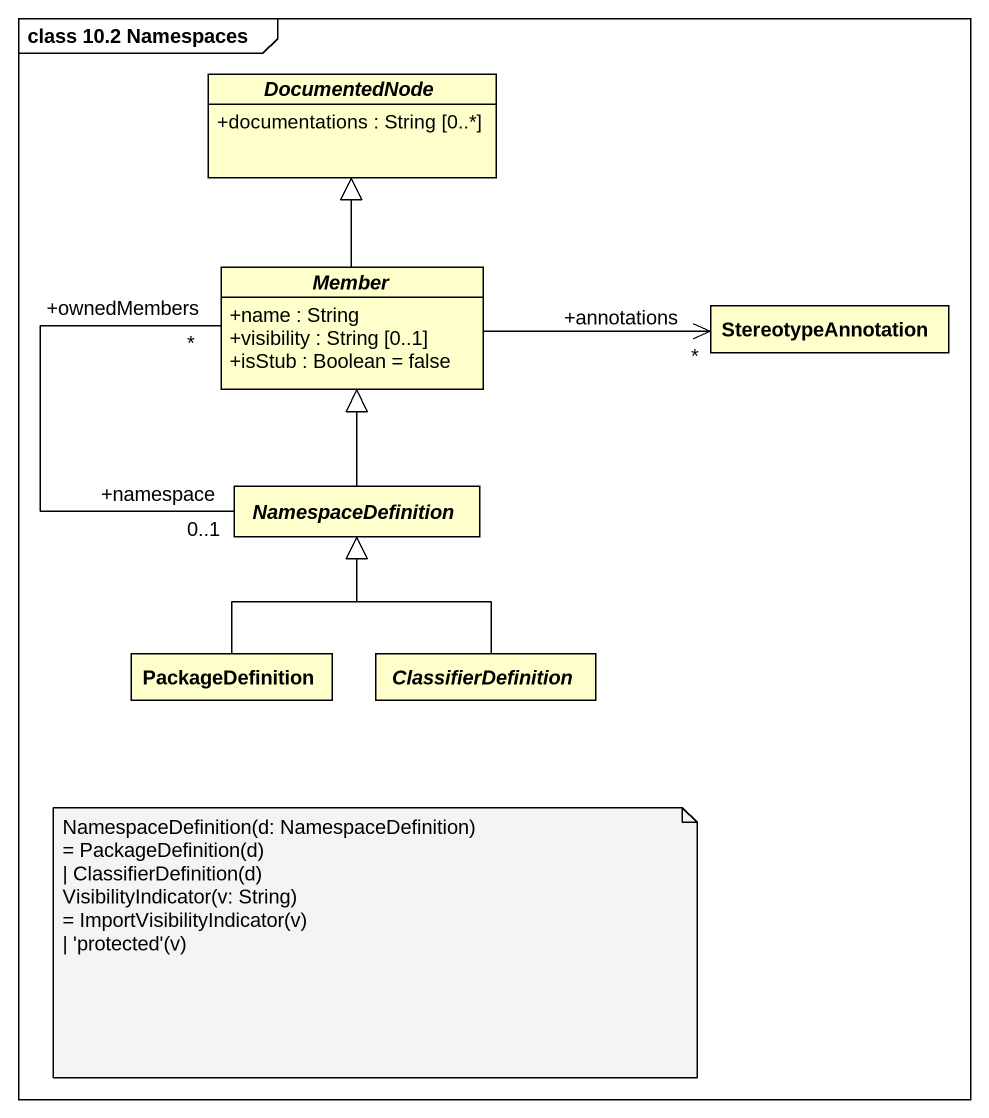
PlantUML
@startuml
mainframe class 10.2 Namespaces
hide circle
hide empty members
skinparam classAttributeIconSize 0
abstract class DocumentedNode {
  +documentations : String [0..*]
}
abstract class Member {
  +name : String
  +visibility : String [0..1]
  +isStub : Boolean = false
}
class StereotypeAnnotation
abstract class NamespaceDefinition
class PackageDefinition
abstract class ClassifierDefinition
Member -up-|> DocumentedNode
Member -right-> "+annotations\n*" StereotypeAnnotation
NamespaceDefinition -up-|> Member
NamespaceDefinition "+namespace\n0..1" -up- "+ownedMembers\n*" Member
PackageDefinition -up-|> NamespaceDefinition
ClassifierDefinition -up-|> NamespaceDefinition
note as N1
  NamespaceDefinition(d: NamespaceDefinition)
  ~= PackageDefinition(d)
  ~| ClassifierDefinition(d)
  VisibilityIndicator(v: String)
  ~= ImportVisibilityIndicator(v)
  ~| 'protected'(v)
end note
@enduml
